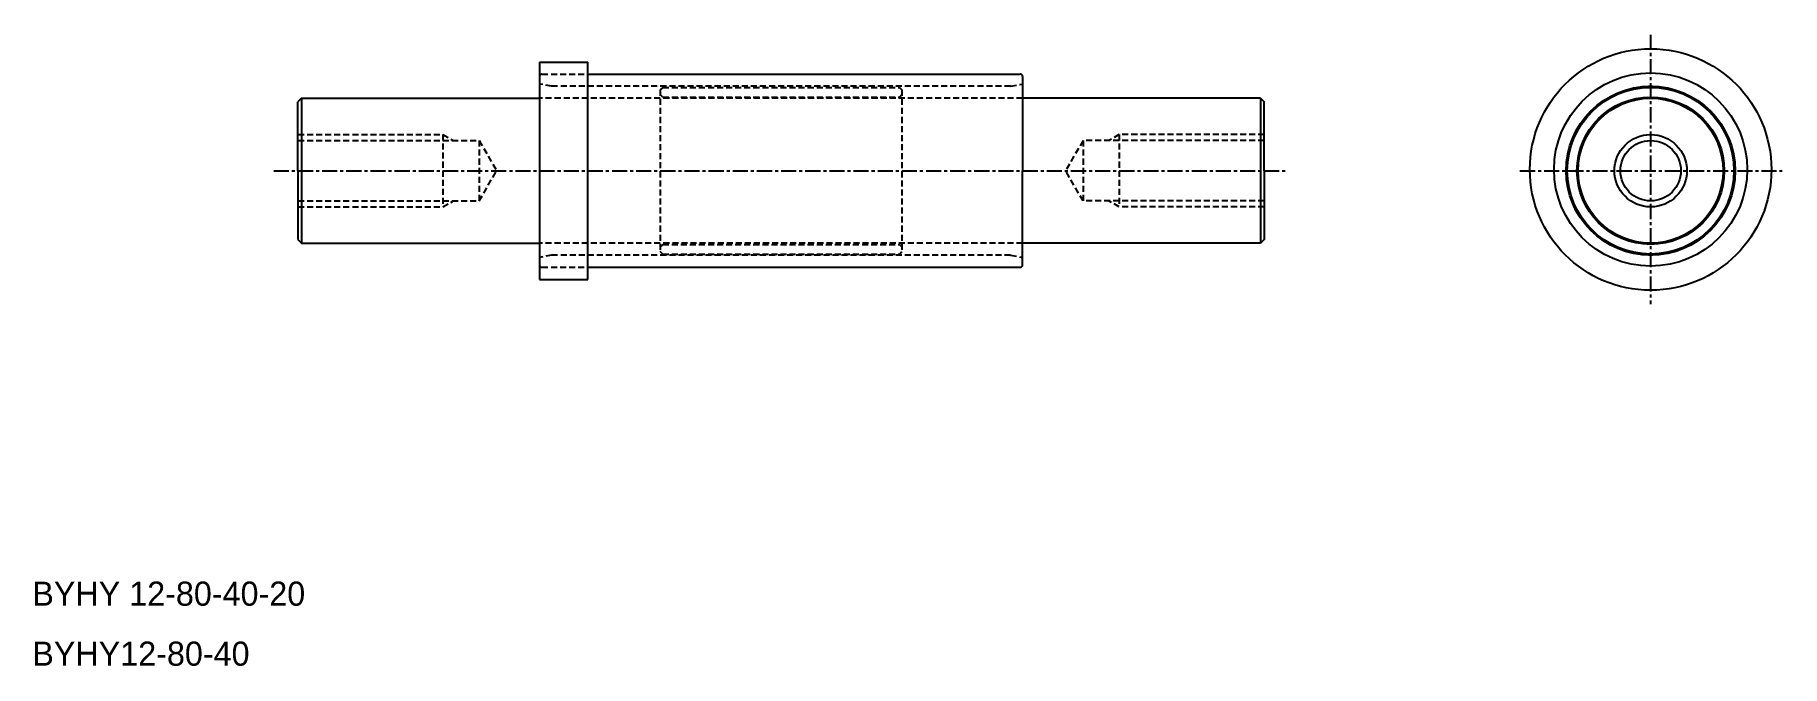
# Model space of a CAD drawing. Extents: x -62 to 83, y 532 to 584.
import ezdxf

# ---------------------------------------------------------------- set-up
doc = ezdxf.new("R2010")
doc.units = 0
doc.linetypes.add('CENTER', pattern=[2, 1.25, -0.25, 0.25, -0.25])
doc.linetypes.add('DASHED', pattern=[0.75, 0.5, -0.25])
doc.layers.get('0').update_dxf_attribs({"linetype": 'CONTINUOUS'})
doc.layers.add('CENTER', color=1, linetype='CENTER')

# ---------------------------------------------------------------- blocks, each defined once
blk = doc.blocks.new('A$C60874216')
at = {"color": 3, "linetype": 'DASHED'}
for p, q in [((0, 3), (12, 3)), ((12, 3), (12, -3)), ((12, 3), (12.87, 2.5)), ((0, 2.5), (15, 2.5)), ((15, 2.5), (15, -2.5)), ((15, 2.5), (16.44, 0)), ((15, -2.5), (16.44, 0)), ((0, -2.5), (15, -2.5)), ((12, -3), (12.87, -2.5)), ((0, -3), (12, -3))]:
    blk.add_line(p, q, dxfattribs=at)
blk = doc.blocks.new('A$C653170F8')
at = {"color": 3, "linetype": 'DASHED'}
for p, q in [((-12, 3), (-12.87, 2.5)), ((-12, 3), (-12, -3)), ((0, 3), (-12, 3)), ((-15, 2.5), (-16.44, 0)), ((-15, 2.5), (-15, -2.5)), ((0, 2.5), (-15, 2.5)), ((-15, -2.5), (-16.44, 0)), ((0, -2.5), (-15, -2.5)), ((-12, -3), (-12.87, -2.5)), ((0, -3), (-12, -3))]:
    blk.add_line(p, q, dxfattribs=at)

msp = doc.modelspace()

# ---------------------------------------------------------------- linework, layer by layer
at = {"color": 7, "linetype": 'CONTINUOUS'}
for p, q in [((-19.98, 581.98), (-15.98, 581.98)), ((-19.98, 581.98), (-19.98, 563.98)), ((-15.98, 563.98), (-15.98, 581.98)), ((-15.98, 580.98), (19.82, 580.98)), ((20.02, 580.78), (20.02, 572.98)), ((-39.68, 578.98), (-39.98, 578.68)), ((-39.98, 572.98), (-39.98, 578.68)), ((-39.68, 578.98), (-39.68, 566.98)), ((-39.68, 578.98), (-19.98, 578.98)), ((39.72, 578.98), (20.02, 578.98)), ((39.72, 578.98), (40.02, 578.68)), ((39.72, 578.98), (39.72, 566.98)), ((40.02, 572.98), (40.02, 578.68)), ((-39.98, 572.98), (-39.98, 567.28)), ((20.02, 565.18), (20.02, 572.98)), ((40.02, 572.98), (40.02, 567.28)), ((-39.98, 567.28), (-39.68, 566.98)), ((40.02, 567.28), (39.72, 566.98)), ((-39.68, 566.98), (-19.98, 566.98)), ((39.72, 566.98), (20.02, 566.98)), ((-15.98, 564.98), (19.82, 564.98)), ((-19.98, 563.98), (-15.98, 563.98))]:
    msp.add_line(p, q, dxfattribs=at)
at = {"color": 3, "linetype": 'DASHED'}
for p, q in [((-18.98, 579.98), (-19.98, 580.16)), ((-19.78, 580.98), (-15.98, 580.98)), ((19.02, 579.98), (20.02, 580.16)), ((20.02, 578.98), (-19.98, 578.98)), ((19.02, 579.98), (-18.98, 579.98)), ((-9.78, 579.88), (-9.98, 579.68)), ((-9.98, 579.68), (-9.98, 566.28)), ((-9.78, 579.08), (-9.98, 579.28)), ((-9.78, 579.88), (9.82, 579.88)), ((-9.78, 579.08), (9.82, 579.08)), ((9.82, 579.88), (10.02, 579.68)), ((9.82, 579.08), (10.02, 579.28)), ((10.02, 579.68), (10.02, 566.28)), ((20.02, 566.98), (-19.98, 566.98)), ((-18.98, 565.98), (-19.98, 565.8)), ((19.02, 565.98), (-18.98, 565.98)), ((-9.78, 566.88), (-9.98, 566.68)), ((-9.78, 566.08), (-9.98, 566.28)), ((-9.78, 566.88), (9.82, 566.88)), ((-9.78, 566.08), (9.82, 566.08)), ((9.82, 566.88), (10.02, 566.68)), ((9.82, 566.08), (10.02, 566.28)), ((19.02, 565.98), (20.02, 565.8)), ((-19.78, 564.98), (-15.98, 564.98))]:
    msp.add_line(p, q, dxfattribs=at)
at = {"color": 7, "linetype": 'CONTINUOUS'}
for centre, radius in [((72.02, 573.08), 10), ((72.02, 573.08), 8), ((72.02, 572.98), 7), ((72.02, 572.98), 6.9), ((72.02, 572.98), 6.1), ((72.02, 572.98), 6), ((72.02, 572.98), 2.5)]:
    msp.add_circle(centre, radius, dxfattribs=at)
at = {"color": 3, "linetype": 'CONTINUOUS'}
msp.add_circle((72.02, 572.98), 3, dxfattribs=at)
at = {"color": 3, "linetype": 'DASHED'}
for centre, start, end in [((-19.78, 580.78), 90, 180), ((-19.78, 565.18), 180, 270)]:
    msp.add_arc(centre, 0.2, start, end, dxfattribs=at)
at = {"color": 7, "linetype": 'CONTINUOUS'}
for centre, radius, start, end in [((19.82, 580.78), 0.2, 0, 90), ((72.02, 579.48), 0.5, 51.8275, 128.1725), ((72.02, 579.48), 0.5, 234.4734, 305.5266), ((66.39, 576.23), 0.5, 111.8275, 188.1725), ((66.39, 576.23), 0.5, 294.4734, 5.5266), ((77.65, 576.23), 0.5, 174.4734, 245.5266), ((77.65, 576.23), 0.5, 351.8275, 68.1725), ((66.39, 569.73), 0.5, 354.4734, 65.5266), ((77.65, 569.73), 0.5, 114.4734, 185.5266), ((66.39, 569.73), 0.5, 171.8275, 248.1725), ((77.65, 569.73), 0.5, 291.8275, 8.1725), ((72.02, 566.48), 0.5, 231.8275, 308.1725), ((72.02, 566.48), 0.5, 54.4734, 125.5266), ((19.82, 565.18), 0.2, 270, 0)]:
    msp.add_arc(centre, radius, start, end, dxfattribs=at)
at = {"layer": 'CENTER', "color": 1, "linetype": 'CENTER'}
for p, q in [((72.02, 584.23), (72.02, 561.93)), ((-41.98, 572.98), (42.02, 572.98)), ((61.2, 572.98), (82.9, 572.98))]:
    msp.add_line(p, q, dxfattribs=at)

# ---------------------------------------------------------------- block references
at = {"color": 7, "linetype": 'CONTINUOUS'}
for name, p in [('A$C60874216', (-39.98, 572.98)), ('A$C653170F8', (40.02, 572.98))]:
    msp.add_blockref(name, p, dxfattribs=at)

# ---------------------------------------------------------------- texts
for s, p in [('BYHY 12-80-40-20', (-61.98, 536.95)), ('BYHY12-80-40', (-61.98, 531.98))]:
    msp.add_text(s, height=2, dxfattribs=at).set_placement(p)

doc.saveas('drawing.dxf')
